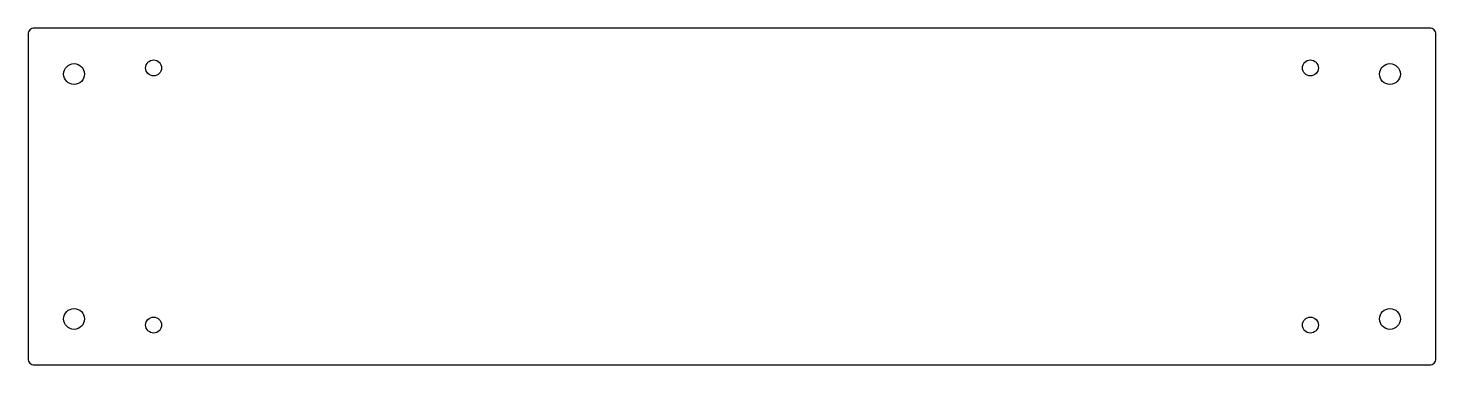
# Model space of a CAD drawing. Header units: millimetres. Extents: x -115 to 115, y -47 to 8.
import ezdxf

# ---------------------------------------------------------------- set-up
doc = ezdxf.new("R2010")
doc.units = ezdxf.units.MM
doc.layers.get('0').update_dxf_attribs({"linetype": 'CONTINUOUS'})

msp = doc.modelspace()

# ---------------------------------------------------------------- linework, layer by layer
msp.add_lwpolyline([(115, 6.5, 0.414214), (114, 7.5), (-114, 7.5, 0.414214), (-115, 6.5), (-115, -46.5, 0.414214), (-114, -47.5), (114, -47.5, 0.414214), (115, -46.5)], format="xyb", close=True)
for centre, radius in [((-94.5, 1), 1.3), ((94.5, 1), 1.3), ((-107.5, 0), 1.7), ((107.5, 0), 1.7), ((-107.5, -40), 1.7), ((107.5, -40), 1.7), ((-94.5, -41), 1.3), ((94.5, -41), 1.3)]:
    msp.add_circle(centre, radius)

doc.saveas('drawing.dxf')
